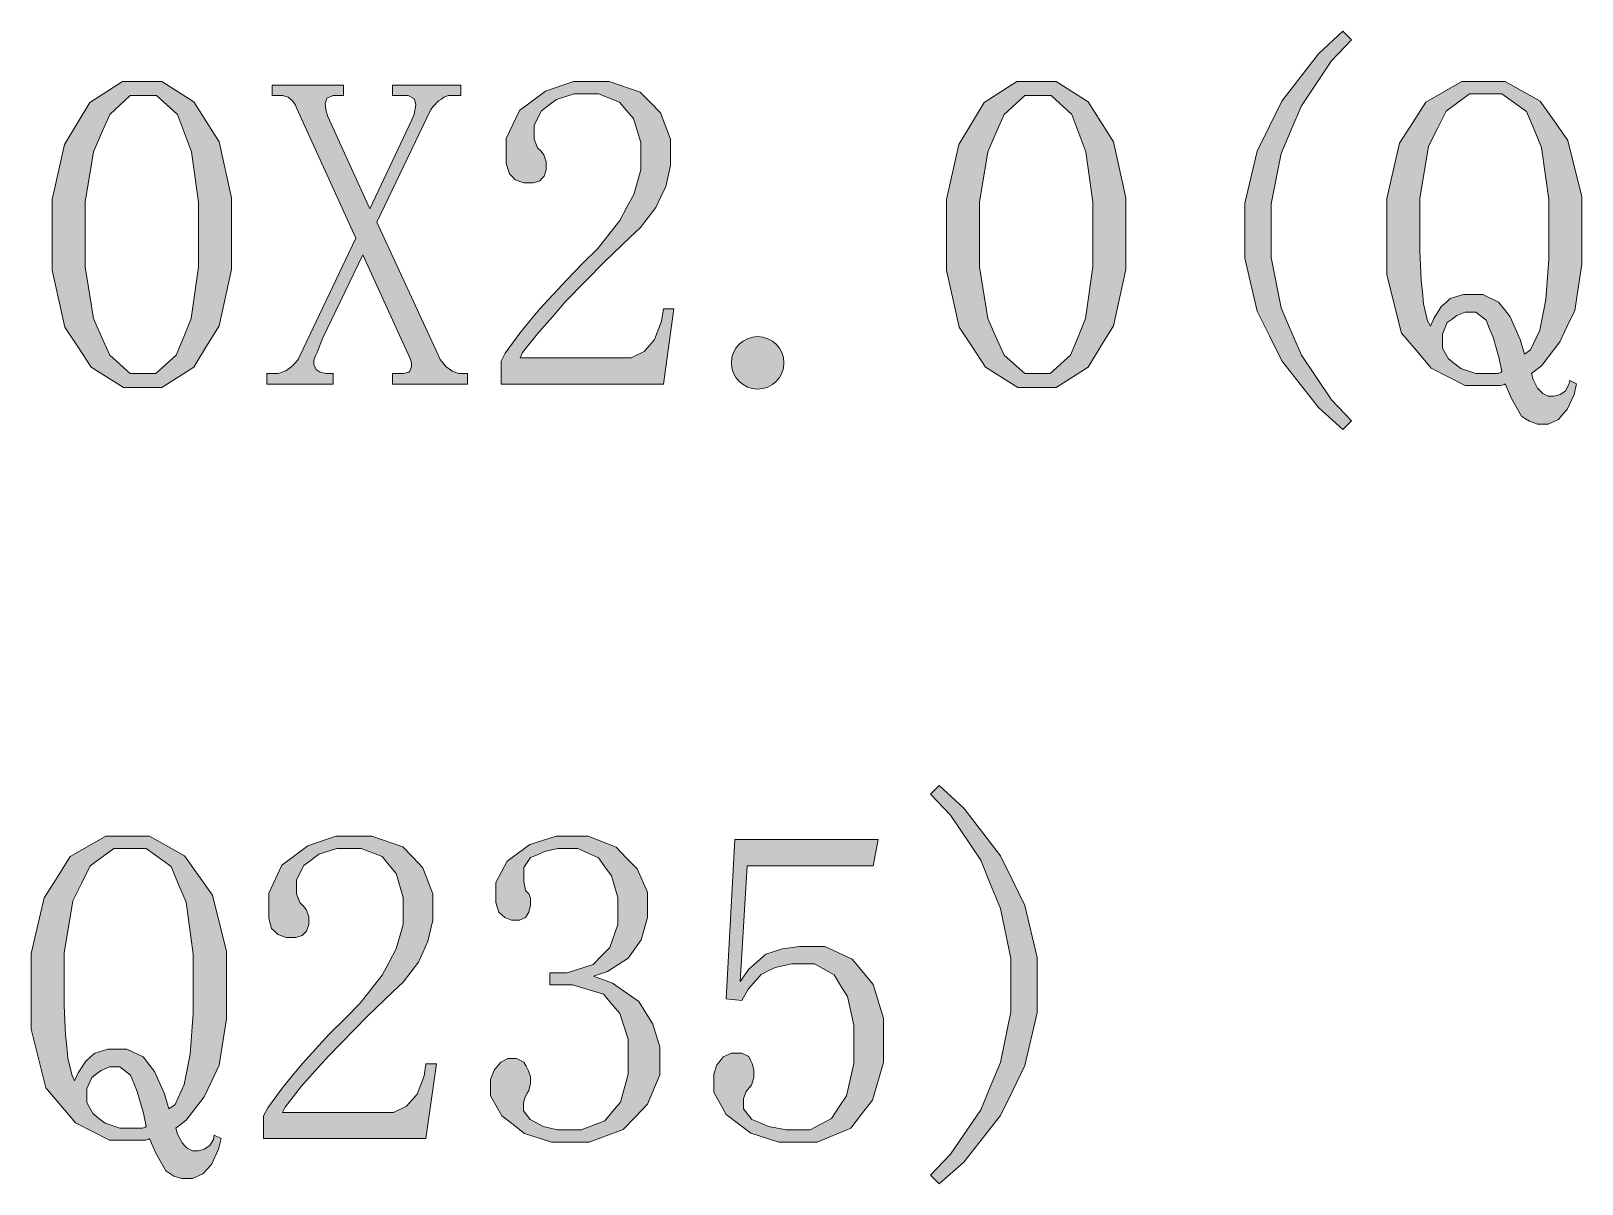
# Model space of a CAD drawing. Header units: millimetres. Extents: x 0 to 586, y 0 to 414.
# Drawn here: x 453.8 to 473.35, y 85.88 to 100.42 of the extents above; entities that cross this region are included whole.
import ezdxf

# ---------------------------------------------------------------- set-up
doc = ezdxf.new("R2010")
doc.units = ezdxf.units.MM

msp = doc.modelspace()

# ---------------------------------------------------------------- hatches: boundary and pattern name
h = msp.add_hatch(color=0)
h.dxf.hatch_style = 2
h.paths.add_polyline_path([(470.446806, 100.308833), (470.196333, 100.04425), (469.815333, 99.476278), (469.688333, 99.172889), (469.561333, 98.873028), (469.434333, 98.238028), (469.434333, 97.906417), (469.434333, 97.564222), (469.561333, 96.925694), (469.688333, 96.629361), (469.815333, 96.333028), (470.196333, 95.768583), (470.446806, 95.504), (470.337444, 95.394639), (470.030528, 95.669806), (469.568389, 96.258944), (469.413167, 96.572917), (469.257944, 96.886889), (469.102722, 97.553639), (469.102722, 97.906417), (469.102722, 98.248611), (469.257944, 98.904778), (469.413167, 99.21875), (469.568389, 99.532722), (470.030528, 100.132444), (470.337444, 100.418194)])
h = msp.add_hatch(color=0)
h.paths.add_polyline_path([(455.203278, 95.923806), (454.959861, 95.923806), (454.554167, 96.177806), (454.388361, 96.431806), (454.222556, 96.685806), (454.060278, 97.401944), (454.060278, 97.864083), (454.060278, 98.294472), (454.219028, 98.985917), (454.377778, 99.2505), (454.536528, 99.515083), (454.949278, 99.779667), (455.203278, 99.779667), (455.446694, 99.779667), (455.848861, 99.525667), (456.007611, 99.275194), (456.166361, 99.021194), (456.325111, 98.315639), (456.325111, 97.864083), (456.325111, 97.412528), (456.166361, 96.699917), (456.007611, 96.442389), (455.848861, 96.181333), (455.446694, 95.923806)])
h.paths.add_polyline_path([(455.203278, 99.603278), (455.048056, 99.603278), (454.790528, 99.366917), (454.684694, 99.130556), (454.582389, 98.894194), (454.476556, 98.259194), (454.476556, 97.864083), (454.476556, 97.444278), (454.582389, 96.795167), (454.684694, 96.562333), (454.790528, 96.333028), (455.048056, 96.100194), (455.203278, 96.100194), (455.369083, 96.100194), (455.626611, 96.333028), (455.721861, 96.562333), (455.813583, 96.795167), (455.908833, 97.444278), (455.908833, 97.864083), (455.908833, 98.259194), (455.820639, 98.894194), (455.732444, 99.130556), (455.64425, 99.366917), (455.379667, 99.603278)])
h = msp.add_hatch(color=0)
h.dxf.hatch_style = 2
h.paths.add_polyline_path([(461.48625, 98.813056), (461.48625, 99.010611), (461.394528, 99.314), (461.306333, 99.416306), (461.218139, 99.522139), (460.953556, 99.627972), (460.777167, 99.627972), (460.646639, 99.627972), (460.420861, 99.553889), (460.325611, 99.483333), (460.233889, 99.412778), (460.138639, 99.229333), (460.138639, 99.119972), (460.138639, 99.052944), (460.1845, 98.943583), (460.226833, 98.90125), (460.262111, 98.855389), (460.293861, 98.767194), (460.293861, 98.724861), (460.293861, 98.668417), (460.265639, 98.587278), (460.237417, 98.559056), (460.212722, 98.530833), (460.128056, 98.502611), (460.075139, 98.502611), (460.008111, 98.502611), (459.902278, 98.541417), (459.867, 98.580222), (459.828194, 98.619028), (459.789389, 98.746028), (459.789389, 98.834222), (459.789389, 99.063528), (459.955194, 99.416306), (460.117472, 99.539778), (460.283278, 99.659722), (460.636056, 99.779667), (460.823028, 99.779667), (461.087611, 99.779667), (461.479194, 99.649139), (461.606194, 99.515083), (461.733194, 99.384556), (461.860194, 99.052944), (461.860194, 98.855389), (461.860194, 98.721333), (461.800222, 98.45675), (461.736722, 98.326222), (461.67675, 98.192167), (461.482722, 97.941694), (461.352194, 97.818222), (461.031167, 97.511306), (460.540806, 97.010361), (460.371472, 96.816333), (460.198611, 96.622306), (459.994, 96.364778), (459.96225, 96.29775), (461.264, 96.29775), (461.362778, 96.29775), (461.528583, 96.375361), (461.595611, 96.452972), (461.659111, 96.530583), (461.747306, 96.759889), (461.772, 96.915111), (461.902528, 96.915111), (461.772, 95.966139), (459.722361, 95.966139), (459.722361, 96.255417), (459.775278, 96.354194), (459.958722, 96.608194), (460.085722, 96.763417), (460.212722, 96.915111), (460.547861, 97.278472), (460.756, 97.490139), (460.942972, 97.677111), (461.221667, 98.029889), (461.309861, 98.195694), (461.398056, 98.357972), (461.48625, 98.668417)])
h = msp.add_hatch(color=0)
h.paths.add_polyline_path([(466.481583, 95.923806), (466.241694, 95.923806), (465.832472, 96.177806), (465.666667, 96.431806), (465.500861, 96.685806), (465.338583, 97.401944), (465.338583, 97.864083), (465.338583, 98.294472), (465.497333, 98.985917), (465.656083, 99.2505), (465.814833, 99.515083), (466.227583, 99.779667), (466.481583, 99.779667), (466.725, 99.779667), (467.127167, 99.525667), (467.285917, 99.275194), (467.444667, 99.021194), (467.603417, 98.315639), (467.603417, 97.864083), (467.603417, 97.412528), (467.444667, 96.699917), (467.285917, 96.442389), (467.127167, 96.181333), (466.725, 95.923806)])
h.paths.add_polyline_path([(466.481583, 99.603278), (466.326361, 99.603278), (466.068833, 99.366917), (465.963, 99.130556), (465.860694, 98.894194), (465.754861, 98.259194), (465.754861, 97.864083), (465.754861, 97.444278), (465.860694, 96.795167), (465.963, 96.562333), (466.068833, 96.333028), (466.326361, 96.100194), (466.481583, 96.100194), (466.647389, 96.100194), (466.904917, 96.333028), (467.000167, 96.562333), (467.091889, 96.795167), (467.187139, 97.444278), (467.187139, 97.864083), (467.187139, 98.259194), (467.098944, 98.894194), (467.01075, 99.130556), (466.922556, 99.366917), (466.657972, 99.603278)])
h = msp.add_hatch(color=0)
h.paths.add_polyline_path([(472.1225, 95.9485), (471.879083, 95.9485), (471.452222, 96.167222), (471.26525, 96.389472), (471.078278, 96.608194), (470.891306, 97.3455), (470.891306, 97.864083), (470.891306, 98.305056), (471.053583, 99.003556), (471.219389, 99.264611), (471.385194, 99.522139), (471.83675, 99.779667), (472.1225, 99.779667), (472.387083, 99.779667), (472.828056, 99.532722), (473.004444, 99.285778), (473.177306, 99.038833), (473.353694, 98.326222), (473.353694, 97.864083), (473.353694, 97.479556), (473.261972, 96.893944), (473.166722, 96.696389), (473.075, 96.498833), (472.849222, 96.2025), (472.715167, 96.100194), (472.739861, 96.022583), (472.792778, 95.913222), (472.828056, 95.881472), (472.859806, 95.846194), (472.926833, 95.814444), (472.958583, 95.814444), (473.000917, 95.814444), (473.078528, 95.835611), (473.113806, 95.856778), (473.145556, 95.881472), (473.187889, 95.959083), (473.198472, 96.012), (473.286667, 95.969667), (473.254917, 95.835611), (473.166722, 95.645111), (473.110278, 95.585139), (473.057361, 95.521639), (472.926833, 95.461667), (472.849222, 95.461667), (472.792778, 95.461667), (472.690472, 95.496944), (472.641083, 95.528694), (472.591694, 95.560444), (472.464694, 95.782694), (472.387083, 95.969667), (472.3765, 95.959083), (472.330639, 95.9485), (472.298889, 95.9485), (472.267139, 95.9485), (472.178944, 95.9485)])
h.paths.add_polyline_path([(471.967278, 97.095028), (472.101333, 97.095028), (472.302417, 96.999778), (472.3765, 96.908056), (472.447056, 96.812806), (472.574056, 96.530583), (472.626972, 96.343611), (472.704583, 96.400056), (472.821, 96.647), (472.859806, 96.841028), (472.898611, 97.031528), (472.937417, 97.543056), (472.937417, 97.864083), (472.937417, 98.294472), (472.842167, 98.950639), (472.750444, 99.176417), (472.655194, 99.402194), (472.341222, 99.627972), (472.1225, 99.627972), (471.935528, 99.627972), (471.639194, 99.405722), (471.529833, 99.187), (471.416944, 98.96475), (471.307583, 98.305056), (471.307583, 97.864083), (471.307583, 97.645361), (471.325222, 97.274944), (471.342861, 97.126778), (471.356972, 96.978611), (471.406361, 96.763417), (471.441639, 96.696389), (471.483972, 96.795167), (471.58275, 96.946861), (471.639194, 96.99625), (471.692111, 97.045639), (471.857917, 97.095028)])
h.paths.add_polyline_path([(472.341222, 96.124889), (472.309472, 96.287167), (472.231861, 96.558806), (472.189528, 96.664639), (472.143667, 96.770472), (472.013139, 96.872778), (471.924944, 96.872778), (471.879083, 96.872778), (471.776778, 96.830444), (471.716806, 96.784583), (471.653306, 96.74225), (471.593333, 96.597611), (471.593333, 96.498833), (471.593333, 96.421222), (471.670944, 96.283639), (471.748556, 96.223667), (471.826167, 96.163694), (472.013139, 96.100194), (472.1225, 96.100194), (472.164833, 96.100194), (472.238917, 96.100194), (472.267139, 96.100194), (472.291833, 96.100194), (472.330639, 96.110778)])
h = msp.add_hatch(color=0)
h.dxf.hatch_style = 2
h.paths.add_polyline_path([(458.156028, 98.008722), (458.925083, 96.343611), (458.956833, 96.276583), (459.030917, 96.184861), (459.069722, 96.156639), (459.108528, 96.128417), (459.189667, 96.100194), (459.232, 96.100194), (459.299028, 96.100194), (459.299028, 95.966139), (458.353583, 95.966139), (458.353583, 96.100194), (458.441778, 96.100194), (458.494694, 96.100194), (458.561722, 96.117833), (458.572306, 96.135472), (458.582889, 96.149583), (458.593472, 96.188389), (458.593472, 96.213083), (458.593472, 96.23425), (458.582889, 96.276583), (458.572306, 96.29775), (457.979639, 97.595972), (457.471639, 96.541167), (457.450472, 96.48825), (457.418722, 96.400056), (457.404611, 96.364778), (457.383444, 96.322444), (457.362278, 96.266), (457.362278, 96.255417), (457.362278, 96.213083), (457.3905, 96.149583), (457.418722, 96.135472), (457.443417, 96.117833), (457.5175, 96.100194), (457.559833, 96.100194), (457.605694, 96.100194), (457.605694, 95.966139), (456.769611, 95.966139), (456.769611, 96.100194), (456.854278, 96.100194), (456.910722, 96.100194), (457.0095, 96.135472), (457.055361, 96.167222), (457.097694, 96.198972), (457.164722, 96.276583), (457.185889, 96.322444), (457.891444, 97.807639), (457.143556, 99.448056), (457.129444, 99.483333), (457.094167, 99.53625), (457.065944, 99.557417), (457.037722, 99.582111), (456.967167, 99.603278), (456.921306, 99.603278), (456.836639, 99.603278), (456.836639, 99.737333), (457.736222, 99.737333), (457.736222, 99.603278), (457.669194, 99.603278), (457.605694, 99.603278), (457.528083, 99.571528), (457.5175, 99.53625), (457.506917, 99.5045), (457.5175, 99.405722), (457.538667, 99.338694), (458.067833, 98.178056), (458.597, 99.296361), (458.62875, 99.370444), (458.649917, 99.486861), (458.639333, 99.525667), (458.62875, 99.564472), (458.551139, 99.603278), (458.484111, 99.603278), (458.353583, 99.603278), (458.353583, 99.737333), (459.214361, 99.737333), (459.214361, 99.603278), (459.080306, 99.603278), (459.059139, 99.603278), (459.002694, 99.582111), (458.970944, 99.557417), (458.935667, 99.53625), (458.872167, 99.47275), (458.836889, 99.426889)])
h = msp.add_hatch(color=0)
edge = h.paths.add_edge_path()
edge.add_arc((462.959097, 96.23425), 0.330729, 0, 360)
h = msp.add_hatch(color=0)
h.dxf.hatch_style = 2
h.paths.add_polyline_path([(465.1375, 90.794417), (465.246861, 90.903778), (465.557306, 90.618028), (466.019444, 90.018306), (466.174667, 89.704333), (466.326361, 89.390361), (466.481583, 88.734194), (466.481583, 88.392), (466.481583, 88.039222), (466.326361, 87.372472), (466.174667, 87.0585), (466.019444, 86.744528), (465.557306, 86.155389), (465.246861, 85.880222), (465.1375, 85.989583), (465.3915, 86.254167), (465.7725, 86.815083), (465.895972, 87.114944), (466.022972, 87.411278), (466.149972, 88.049806), (466.149972, 88.392), (466.149972, 88.723611), (466.022972, 89.355083), (465.895972, 89.658472), (465.7725, 89.961861), (465.3915, 90.529833)])
h = msp.add_hatch(color=0)
h.paths.add_polyline_path([(455.026889, 86.430556), (454.787, 86.430556), (454.356611, 86.652806), (454.169639, 86.871528), (453.982667, 87.093778), (453.795694, 87.831083), (453.795694, 88.349667), (453.795694, 88.787111), (453.9615, 89.489139), (454.127306, 89.746667), (454.289583, 90.007722), (454.741139, 90.26525), (455.026889, 90.26525), (455.291472, 90.26525), (455.732444, 90.018306), (455.908833, 89.767833), (456.085222, 89.520889), (456.261611, 88.811806), (456.261611, 88.349667), (456.261611, 87.961611), (456.166361, 87.379528), (456.074639, 87.181972), (455.979389, 86.980889), (455.753611, 86.684556), (455.623083, 86.585778), (455.64425, 86.508167), (455.700694, 86.398806), (455.732444, 86.363528), (455.764194, 86.331778), (455.831222, 86.2965), (455.862972, 86.2965), (455.908833, 86.2965), (455.982917, 86.321194), (456.018194, 86.342361), (456.049944, 86.363528), (456.095806, 86.441139), (456.106389, 86.497583), (456.194583, 86.45525), (456.159306, 86.321194), (456.071111, 86.127167), (456.018194, 86.067194), (455.96175, 86.007222), (455.831222, 85.94725), (455.753611, 85.94725), (455.697167, 85.94725), (455.594861, 85.979), (455.545472, 86.014278), (455.496083, 86.046028), (455.369083, 86.268278), (455.291472, 86.45525), (455.280889, 86.444667), (455.238556, 86.430556), (455.203278, 86.430556), (455.171528, 86.430556), (455.083333, 86.430556)])
h.paths.add_polyline_path([(454.875194, 87.580611), (455.005722, 87.580611), (455.210333, 87.485361), (455.280889, 87.390111), (455.351444, 87.298389), (455.478444, 87.016167), (455.534889, 86.829194), (455.6125, 86.882111), (455.725389, 87.132583), (455.764194, 87.323083), (455.803, 87.517111), (455.841806, 88.028639), (455.841806, 88.349667), (455.841806, 88.776528), (455.750083, 89.432694), (455.654833, 89.658472), (455.563111, 89.88425), (455.249139, 90.110028), (455.026889, 90.110028), (454.839917, 90.110028), (454.543583, 89.891306), (454.434222, 89.669056), (454.324861, 89.450333), (454.211972, 88.790639), (454.211972, 88.349667), (454.211972, 88.127417), (454.229611, 87.760528), (454.24725, 87.612361), (454.261361, 87.464194), (454.314278, 87.249), (454.346028, 87.181972), (454.388361, 87.28075), (454.487139, 87.428917), (454.543583, 87.478306), (454.600028, 87.531222), (454.762306, 87.580611)])
h.paths.add_polyline_path([(455.249139, 86.606944), (455.213861, 86.77275), (455.13625, 87.044389), (455.093917, 87.150222), (455.051583, 87.252528), (454.917528, 87.358361), (454.829333, 87.358361), (454.787, 87.358361), (454.681167, 87.3125), (454.621194, 87.270167), (454.561222, 87.224306), (454.50125, 87.083194), (454.50125, 86.984417), (454.50125, 86.906806), (454.575333, 86.769222), (454.652944, 86.705722), (454.730556, 86.64575), (454.917528, 86.585778), (455.026889, 86.585778), (455.07275, 86.585778), (455.143306, 86.585778), (455.171528, 86.585778), (455.19975, 86.585778), (455.238556, 86.596361)])
h = msp.add_hatch(color=0)
h.dxf.hatch_style = 2
h.paths.add_polyline_path([(458.487639, 89.295111), (458.487639, 89.492667), (458.399444, 89.796056), (458.31125, 89.901889), (458.223056, 90.007722), (457.958472, 90.110028), (457.782083, 90.110028), (457.651556, 90.110028), (457.425778, 90.039472), (457.330528, 89.968917), (457.235278, 89.894833), (457.143556, 89.714917), (457.143556, 89.605556), (457.143556, 89.538528), (457.185889, 89.429167), (457.23175, 89.383306), (457.2635, 89.340972), (457.298778, 89.252778), (457.298778, 89.206917), (457.298778, 89.154), (457.270556, 89.069333), (457.242333, 89.041111), (457.214111, 89.012889), (457.132972, 88.988194), (457.076528, 88.988194), (457.013028, 88.988194), (456.907194, 89.027), (456.868389, 89.065806), (456.829583, 89.101083), (456.794306, 89.228083), (456.794306, 89.316278), (456.794306, 89.549111), (456.956583, 89.901889), (457.122389, 90.021833), (457.288194, 90.145306), (457.640972, 90.26525), (457.827944, 90.26525), (458.092528, 90.26525), (458.484111, 90.131194), (458.611111, 90.000667), (458.738111, 89.866611), (458.861583, 89.538528), (458.861583, 89.337444), (458.861583, 89.206917), (458.801611, 88.942333), (458.741639, 88.808278), (458.681667, 88.67775), (458.487639, 88.42375), (458.357111, 88.303806), (458.036083, 87.993361), (457.545722, 87.492417), (457.372861, 87.301917), (457.203528, 87.107889), (456.998917, 86.850361), (456.967167, 86.783333), (458.265389, 86.783333), (458.367694, 86.783333), (458.529972, 86.860944), (458.597, 86.935028), (458.664028, 87.012639), (458.752222, 87.245472), (458.773389, 87.397167), (458.907444, 87.397167), (458.773389, 86.451722), (456.727278, 86.451722), (456.727278, 86.737472), (456.780194, 86.839778), (456.963639, 87.09025), (457.090639, 87.245472), (457.217639, 87.400694), (457.552778, 87.764056), (457.760917, 87.972194), (457.947889, 88.159167), (458.223056, 88.511944), (458.31125, 88.67775), (458.399444, 88.843556), (458.487639, 89.154)])
h = msp.add_hatch(color=0)
h.dxf.hatch_style = 2
h.paths.add_polyline_path([(461.726139, 87.464194), (461.726139, 87.256056), (461.570917, 86.885639), (461.419222, 86.726889), (461.264, 86.568139), (460.833611, 86.409389), (460.558444, 86.409389), (460.360889, 86.409389), (460.018694, 86.51875), (459.874056, 86.628111), (459.732944, 86.737472), (459.588306, 86.991472), (459.588306, 87.136111), (459.588306, 87.199611), (459.634167, 87.316028), (459.6765, 87.365417), (459.718833, 87.414806), (459.807028, 87.464194), (459.852889, 87.464194), (459.916389, 87.464194), (460.011639, 87.414806), (460.039861, 87.365417), (460.064556, 87.316028), (460.092778, 87.234889), (460.092778, 87.199611), (460.092778, 87.146694), (460.071611, 87.0585), (460.050444, 87.023222), (460.02575, 86.980889), (460.004583, 86.903278), (460.004583, 86.871528), (460.004583, 86.8045), (460.08925, 86.695139), (460.170389, 86.649278), (460.255056, 86.606944), (460.434972, 86.561083), (460.53375, 86.561083), (460.731306, 86.561083), (461.031167, 86.6775), (461.129944, 86.793917), (461.228722, 86.910333), (461.3275, 87.266639), (461.3275, 87.510056), (461.3275, 87.707611), (461.221667, 88.028639), (461.119361, 88.148583), (461.013528, 88.272056), (460.625472, 88.392), (460.339722, 88.392), (460.339722, 88.543694), (460.558444, 88.543694), (460.883, 88.649528), (460.988833, 88.755361), (461.094667, 88.861194), (461.196972, 89.150472), (461.196972, 89.340972), (461.196972, 89.492667), (461.115833, 89.764306), (461.031167, 89.880722), (460.950028, 89.993611), (460.6925, 90.110028), (460.516111, 90.110028), (460.4385, 90.110028), (460.272694, 90.071222), (460.1845, 90.032417), (460.096306, 89.997139), (460.008111, 89.870139), (460.008111, 89.781944), (460.008111, 89.69375), (460.032806, 89.580861), (460.053972, 89.559694), (460.075139, 89.538528), (460.096306, 89.482083), (460.096306, 89.450333), (460.096306, 89.393889), (460.075139, 89.305694), (460.053972, 89.273944), (460.032806, 89.242194), (459.955194, 89.206917), (459.89875, 89.206917), (459.852889, 89.206917), (459.77175, 89.242194), (459.732944, 89.273944), (459.694139, 89.305694), (459.655333, 89.429167), (459.655333, 89.517361), (459.655333, 89.679639), (459.799972, 89.951278), (459.941083, 90.057111), (460.085722, 90.159417), (460.417333, 90.26525), (460.604306, 90.26525), (460.823028, 90.26525), (461.175806, 90.127667), (461.306333, 89.990083), (461.440389, 89.8525), (461.570917, 89.559694), (461.570917, 89.404472), (461.570917, 89.238667), (461.489778, 88.959972), (461.408639, 88.843556), (461.323972, 88.727139), (461.066444, 88.557806), (460.890056, 88.501361), (461.129944, 88.413167), (461.461556, 88.180333), (461.54975, 88.039222), (461.637944, 87.894583), (461.726139, 87.608833)])
h = msp.add_hatch(color=0)
h.dxf.hatch_style = 2
h.paths.add_polyline_path([(463.599389, 88.875306), (463.807528, 88.875306), (464.149722, 88.716556), (464.28025, 88.557806), (464.414306, 88.395528), (464.544833, 87.972194), (464.544833, 87.707611), (464.544833, 87.411278), (464.40725, 86.938556), (464.269667, 86.762167), (464.132083, 86.585778), (463.70875, 86.409389), (463.423, 86.409389), (463.225444, 86.409389), (462.872667, 86.522278), (462.717444, 86.638694), (462.562222, 86.755111), (462.407, 87.037333), (462.407, 87.199611), (462.407, 87.266639), (462.445806, 87.383056), (462.484611, 87.432444), (462.523417, 87.481833), (462.62925, 87.531222), (462.69275, 87.531222), (462.759778, 87.531222), (462.847972, 87.488889), (462.869139, 87.443028), (462.890306, 87.400694), (462.911472, 87.323083), (462.911472, 87.287806), (462.911472, 87.224306), (462.879722, 87.125528), (462.847972, 87.09025), (462.812694, 87.047917), (462.780944, 86.959722), (462.780944, 86.913861), (462.780944, 86.825667), (462.886778, 86.695139), (462.989083, 86.649278), (463.094917, 86.606944), (463.320694, 86.561083), (463.444167, 86.561083), (463.620556, 86.561083), (463.888667, 86.705722), (463.983917, 86.846833), (464.079167, 86.991472), (464.170889, 87.400694), (464.170889, 87.665278), (464.170889, 87.884), (464.08975, 88.243833), (464.005083, 88.381417), (463.923944, 88.519), (463.677, 88.656583), (463.511194, 88.656583), (463.387722, 88.656583), (463.179583, 88.610722), (463.091389, 88.568389), (463.003194, 88.522528), (462.837389, 88.335556), (462.759778, 88.194444), (462.562222, 88.215611), (462.671583, 90.222917), (464.477806, 90.222917), (464.414306, 89.891306), (462.826806, 89.891306), (462.738611, 88.434333), (462.847972, 88.589556), (463.063167, 88.776528), (463.169, 88.811806), (463.271306, 88.843556), (463.4865, 88.875306)])

# ---------------------------------------------------------------- linework, layer by layer
at = {"color": 0, "lineweight": 0}
for points in [[(470.446806, 100.308833), (470.196333, 100.04425), (469.815333, 99.476278), (469.688333, 99.172889), (469.561333, 98.873028), (469.434333, 98.238028), (469.434333, 97.906417), (469.434333, 97.564222), (469.561333, 96.925694), (469.688333, 96.629361), (469.815333, 96.333028), (470.196333, 95.768583), (470.446806, 95.504), (470.337444, 95.394639), (470.030528, 95.669806), (469.568389, 96.258944), (469.413167, 96.572917), (469.257944, 96.886889), (469.102722, 97.553639), (469.102722, 97.906417), (469.102722, 98.248611), (469.257944, 98.904778), (469.413167, 99.21875), (469.568389, 99.532722), (470.030528, 100.132444), (470.337444, 100.418194)], [(455.203278, 95.923806), (454.959861, 95.923806), (454.554167, 96.177806), (454.388361, 96.431806), (454.222556, 96.685806), (454.060278, 97.401944), (454.060278, 97.864083), (454.060278, 98.294472), (454.219028, 98.985917), (454.377778, 99.2505), (454.536528, 99.515083), (454.949278, 99.779667), (455.203278, 99.779667), (455.446694, 99.779667), (455.848861, 99.525667), (456.007611, 99.275194), (456.166361, 99.021194), (456.325111, 98.315639), (456.325111, 97.864083), (456.325111, 97.412528), (456.166361, 96.699917), (456.007611, 96.442389), (455.848861, 96.181333), (455.446694, 95.923806)], [(461.48625, 98.813056), (461.48625, 99.010611), (461.394528, 99.314), (461.306333, 99.416306), (461.218139, 99.522139), (460.953556, 99.627972), (460.777167, 99.627972), (460.646639, 99.627972), (460.420861, 99.553889), (460.325611, 99.483333), (460.233889, 99.412778), (460.138639, 99.229333), (460.138639, 99.119972), (460.138639, 99.052944), (460.1845, 98.943583), (460.226833, 98.90125), (460.262111, 98.855389), (460.293861, 98.767194), (460.293861, 98.724861), (460.293861, 98.668417), (460.265639, 98.587278), (460.237417, 98.559056), (460.212722, 98.530833), (460.128056, 98.502611), (460.075139, 98.502611), (460.008111, 98.502611), (459.902278, 98.541417), (459.867, 98.580222), (459.828194, 98.619028), (459.789389, 98.746028), (459.789389, 98.834222), (459.789389, 99.063528), (459.955194, 99.416306), (460.117472, 99.539778), (460.283278, 99.659722), (460.636056, 99.779667), (460.823028, 99.779667), (461.087611, 99.779667), (461.479194, 99.649139), (461.606194, 99.515083), (461.733194, 99.384556), (461.860194, 99.052944), (461.860194, 98.855389), (461.860194, 98.721333), (461.800222, 98.45675), (461.736722, 98.326222), (461.67675, 98.192167), (461.482722, 97.941694), (461.352194, 97.818222), (461.031167, 97.511306), (460.540806, 97.010361), (460.371472, 96.816333), (460.198611, 96.622306), (459.994, 96.364778), (459.96225, 96.29775), (461.264, 96.29775), (461.362778, 96.29775), (461.528583, 96.375361), (461.595611, 96.452972), (461.659111, 96.530583), (461.747306, 96.759889), (461.772, 96.915111), (461.902528, 96.915111), (461.772, 95.966139), (459.722361, 95.966139), (459.722361, 96.255417), (459.775278, 96.354194), (459.958722, 96.608194), (460.085722, 96.763417), (460.212722, 96.915111), (460.547861, 97.278472), (460.756, 97.490139), (460.942972, 97.677111), (461.221667, 98.029889), (461.309861, 98.195694), (461.398056, 98.357972), (461.48625, 98.668417)], [(466.481583, 95.923806), (466.241694, 95.923806), (465.832472, 96.177806), (465.666667, 96.431806), (465.500861, 96.685806), (465.338583, 97.401944), (465.338583, 97.864083), (465.338583, 98.294472), (465.497333, 98.985917), (465.656083, 99.2505), (465.814833, 99.515083), (466.227583, 99.779667), (466.481583, 99.779667), (466.725, 99.779667), (467.127167, 99.525667), (467.285917, 99.275194), (467.444667, 99.021194), (467.603417, 98.315639), (467.603417, 97.864083), (467.603417, 97.412528), (467.444667, 96.699917), (467.285917, 96.442389), (467.127167, 96.181333), (466.725, 95.923806)], [(472.1225, 95.9485), (471.879083, 95.9485), (471.452222, 96.167222), (471.26525, 96.389472), (471.078278, 96.608194), (470.891306, 97.3455), (470.891306, 97.864083), (470.891306, 98.305056), (471.053583, 99.003556), (471.219389, 99.264611), (471.385194, 99.522139), (471.83675, 99.779667), (472.1225, 99.779667), (472.387083, 99.779667), (472.828056, 99.532722), (473.004444, 99.285778), (473.177306, 99.038833), (473.353694, 98.326222), (473.353694, 97.864083), (473.353694, 97.479556), (473.261972, 96.893944), (473.166722, 96.696389), (473.075, 96.498833), (472.849222, 96.2025), (472.715167, 96.100194), (472.739861, 96.022583), (472.792778, 95.913222), (472.828056, 95.881472), (472.859806, 95.846194), (472.926833, 95.814444), (472.958583, 95.814444), (473.000917, 95.814444), (473.078528, 95.835611), (473.113806, 95.856778), (473.145556, 95.881472), (473.187889, 95.959083), (473.198472, 96.012), (473.286667, 95.969667), (473.254917, 95.835611), (473.166722, 95.645111), (473.110278, 95.585139), (473.057361, 95.521639), (472.926833, 95.461667), (472.849222, 95.461667), (472.792778, 95.461667), (472.690472, 95.496944), (472.641083, 95.528694), (472.591694, 95.560444), (472.464694, 95.782694), (472.387083, 95.969667), (472.3765, 95.959083), (472.330639, 95.9485), (472.298889, 95.9485), (472.267139, 95.9485), (472.178944, 95.9485)], [(455.203278, 99.603278), (455.048056, 99.603278), (454.790528, 99.366917), (454.684694, 99.130556), (454.582389, 98.894194), (454.476556, 98.259194), (454.476556, 97.864083), (454.476556, 97.444278), (454.582389, 96.795167), (454.684694, 96.562333), (454.790528, 96.333028), (455.048056, 96.100194), (455.203278, 96.100194), (455.369083, 96.100194), (455.626611, 96.333028), (455.721861, 96.562333), (455.813583, 96.795167), (455.908833, 97.444278), (455.908833, 97.864083), (455.908833, 98.259194), (455.820639, 98.894194), (455.732444, 99.130556), (455.64425, 99.366917), (455.379667, 99.603278)], [(458.156028, 98.008722), (458.925083, 96.343611), (458.956833, 96.276583), (459.030917, 96.184861), (459.069722, 96.156639), (459.108528, 96.128417), (459.189667, 96.100194), (459.232, 96.100194), (459.299028, 96.100194), (459.299028, 95.966139), (458.353583, 95.966139), (458.353583, 96.100194), (458.441778, 96.100194), (458.494694, 96.100194), (458.561722, 96.117833), (458.572306, 96.135472), (458.582889, 96.149583), (458.593472, 96.188389), (458.593472, 96.213083), (458.593472, 96.23425), (458.582889, 96.276583), (458.572306, 96.29775), (457.979639, 97.595972), (457.471639, 96.541167), (457.450472, 96.48825), (457.418722, 96.400056), (457.404611, 96.364778), (457.383444, 96.322444), (457.362278, 96.266), (457.362278, 96.255417), (457.362278, 96.213083), (457.3905, 96.149583), (457.418722, 96.135472), (457.443417, 96.117833), (457.5175, 96.100194), (457.559833, 96.100194), (457.605694, 96.100194), (457.605694, 95.966139), (456.769611, 95.966139), (456.769611, 96.100194), (456.854278, 96.100194), (456.910722, 96.100194), (457.0095, 96.135472), (457.055361, 96.167222), (457.097694, 96.198972), (457.164722, 96.276583), (457.185889, 96.322444), (457.891444, 97.807639), (457.143556, 99.448056), (457.129444, 99.483333), (457.094167, 99.53625), (457.065944, 99.557417), (457.037722, 99.582111), (456.967167, 99.603278), (456.921306, 99.603278), (456.836639, 99.603278), (456.836639, 99.737333), (457.736222, 99.737333), (457.736222, 99.603278), (457.669194, 99.603278), (457.605694, 99.603278), (457.528083, 99.571528), (457.5175, 99.53625), (457.506917, 99.5045), (457.5175, 99.405722), (457.538667, 99.338694), (458.067833, 98.178056), (458.597, 99.296361), (458.62875, 99.370444), (458.649917, 99.486861), (458.639333, 99.525667), (458.62875, 99.564472), (458.551139, 99.603278), (458.484111, 99.603278), (458.353583, 99.603278), (458.353583, 99.737333), (459.214361, 99.737333), (459.214361, 99.603278), (459.080306, 99.603278), (459.059139, 99.603278), (459.002694, 99.582111), (458.970944, 99.557417), (458.935667, 99.53625), (458.872167, 99.47275), (458.836889, 99.426889)], [(466.481583, 99.603278), (466.326361, 99.603278), (466.068833, 99.366917), (465.963, 99.130556), (465.860694, 98.894194), (465.754861, 98.259194), (465.754861, 97.864083), (465.754861, 97.444278), (465.860694, 96.795167), (465.963, 96.562333), (466.068833, 96.333028), (466.326361, 96.100194), (466.481583, 96.100194), (466.647389, 96.100194), (466.904917, 96.333028), (467.000167, 96.562333), (467.091889, 96.795167), (467.187139, 97.444278), (467.187139, 97.864083), (467.187139, 98.259194), (467.098944, 98.894194), (467.01075, 99.130556), (466.922556, 99.366917), (466.657972, 99.603278)], [(471.967278, 97.095028), (472.101333, 97.095028), (472.302417, 96.999778), (472.3765, 96.908056), (472.447056, 96.812806), (472.574056, 96.530583), (472.626972, 96.343611), (472.704583, 96.400056), (472.821, 96.647), (472.859806, 96.841028), (472.898611, 97.031528), (472.937417, 97.543056), (472.937417, 97.864083), (472.937417, 98.294472), (472.842167, 98.950639), (472.750444, 99.176417), (472.655194, 99.402194), (472.341222, 99.627972), (472.1225, 99.627972), (471.935528, 99.627972), (471.639194, 99.405722), (471.529833, 99.187), (471.416944, 98.96475), (471.307583, 98.305056), (471.307583, 97.864083), (471.307583, 97.645361), (471.325222, 97.274944), (471.342861, 97.126778), (471.356972, 96.978611), (471.406361, 96.763417), (471.441639, 96.696389), (471.483972, 96.795167), (471.58275, 96.946861), (471.639194, 96.99625), (471.692111, 97.045639), (471.857917, 97.095028)], [(472.341222, 96.124889), (472.309472, 96.287167), (472.231861, 96.558806), (472.189528, 96.664639), (472.143667, 96.770472), (472.013139, 96.872778), (471.924944, 96.872778), (471.879083, 96.872778), (471.776778, 96.830444), (471.716806, 96.784583), (471.653306, 96.74225), (471.593333, 96.597611), (471.593333, 96.498833), (471.593333, 96.421222), (471.670944, 96.283639), (471.748556, 96.223667), (471.826167, 96.163694), (472.013139, 96.100194), (472.1225, 96.100194), (472.164833, 96.100194), (472.238917, 96.100194), (472.267139, 96.100194), (472.291833, 96.100194), (472.330639, 96.110778)], [(465.1375, 90.794417), (465.246861, 90.903778), (465.557306, 90.618028), (466.019444, 90.018306), (466.174667, 89.704333), (466.326361, 89.390361), (466.481583, 88.734194), (466.481583, 88.392), (466.481583, 88.039222), (466.326361, 87.372472), (466.174667, 87.0585), (466.019444, 86.744528), (465.557306, 86.155389), (465.246861, 85.880222), (465.1375, 85.989583), (465.3915, 86.254167), (465.7725, 86.815083), (465.895972, 87.114944), (466.022972, 87.411278), (466.149972, 88.049806), (466.149972, 88.392), (466.149972, 88.723611), (466.022972, 89.355083), (465.895972, 89.658472), (465.7725, 89.961861), (465.3915, 90.529833)], [(455.026889, 86.430556), (454.787, 86.430556), (454.356611, 86.652806), (454.169639, 86.871528), (453.982667, 87.093778), (453.795694, 87.831083), (453.795694, 88.349667), (453.795694, 88.787111), (453.9615, 89.489139), (454.127306, 89.746667), (454.289583, 90.007722), (454.741139, 90.26525), (455.026889, 90.26525), (455.291472, 90.26525), (455.732444, 90.018306), (455.908833, 89.767833), (456.085222, 89.520889), (456.261611, 88.811806), (456.261611, 88.349667), (456.261611, 87.961611), (456.166361, 87.379528), (456.074639, 87.181972), (455.979389, 86.980889), (455.753611, 86.684556), (455.623083, 86.585778), (455.64425, 86.508167), (455.700694, 86.398806), (455.732444, 86.363528), (455.764194, 86.331778), (455.831222, 86.2965), (455.862972, 86.2965), (455.908833, 86.2965), (455.982917, 86.321194), (456.018194, 86.342361), (456.049944, 86.363528), (456.095806, 86.441139), (456.106389, 86.497583), (456.194583, 86.45525), (456.159306, 86.321194), (456.071111, 86.127167), (456.018194, 86.067194), (455.96175, 86.007222), (455.831222, 85.94725), (455.753611, 85.94725), (455.697167, 85.94725), (455.594861, 85.979), (455.545472, 86.014278), (455.496083, 86.046028), (455.369083, 86.268278), (455.291472, 86.45525), (455.280889, 86.444667), (455.238556, 86.430556), (455.203278, 86.430556), (455.171528, 86.430556), (455.083333, 86.430556)], [(458.487639, 89.295111), (458.487639, 89.492667), (458.399444, 89.796056), (458.31125, 89.901889), (458.223056, 90.007722), (457.958472, 90.110028), (457.782083, 90.110028), (457.651556, 90.110028), (457.425778, 90.039472), (457.330528, 89.968917), (457.235278, 89.894833), (457.143556, 89.714917), (457.143556, 89.605556), (457.143556, 89.538528), (457.185889, 89.429167), (457.23175, 89.383306), (457.2635, 89.340972), (457.298778, 89.252778), (457.298778, 89.206917), (457.298778, 89.154), (457.270556, 89.069333), (457.242333, 89.041111), (457.214111, 89.012889), (457.132972, 88.988194), (457.076528, 88.988194), (457.013028, 88.988194), (456.907194, 89.027), (456.868389, 89.065806), (456.829583, 89.101083), (456.794306, 89.228083), (456.794306, 89.316278), (456.794306, 89.549111), (456.956583, 89.901889), (457.122389, 90.021833), (457.288194, 90.145306), (457.640972, 90.26525), (457.827944, 90.26525), (458.092528, 90.26525), (458.484111, 90.131194), (458.611111, 90.000667), (458.738111, 89.866611), (458.861583, 89.538528), (458.861583, 89.337444), (458.861583, 89.206917), (458.801611, 88.942333), (458.741639, 88.808278), (458.681667, 88.67775), (458.487639, 88.42375), (458.357111, 88.303806), (458.036083, 87.993361), (457.545722, 87.492417), (457.372861, 87.301917), (457.203528, 87.107889), (456.998917, 86.850361), (456.967167, 86.783333), (458.265389, 86.783333), (458.367694, 86.783333), (458.529972, 86.860944), (458.597, 86.935028), (458.664028, 87.012639), (458.752222, 87.245472), (458.773389, 87.397167), (458.907444, 87.397167), (458.773389, 86.451722), (456.727278, 86.451722), (456.727278, 86.737472), (456.780194, 86.839778), (456.963639, 87.09025), (457.090639, 87.245472), (457.217639, 87.400694), (457.552778, 87.764056), (457.760917, 87.972194), (457.947889, 88.159167), (458.223056, 88.511944), (458.31125, 88.67775), (458.399444, 88.843556), (458.487639, 89.154)], [(461.726139, 87.464194), (461.726139, 87.256056), (461.570917, 86.885639), (461.419222, 86.726889), (461.264, 86.568139), (460.833611, 86.409389), (460.558444, 86.409389), (460.360889, 86.409389), (460.018694, 86.51875), (459.874056, 86.628111), (459.732944, 86.737472), (459.588306, 86.991472), (459.588306, 87.136111), (459.588306, 87.199611), (459.634167, 87.316028), (459.6765, 87.365417), (459.718833, 87.414806), (459.807028, 87.464194), (459.852889, 87.464194), (459.916389, 87.464194), (460.011639, 87.414806), (460.039861, 87.365417), (460.064556, 87.316028), (460.092778, 87.234889), (460.092778, 87.199611), (460.092778, 87.146694), (460.071611, 87.0585), (460.050444, 87.023222), (460.02575, 86.980889), (460.004583, 86.903278), (460.004583, 86.871528), (460.004583, 86.8045), (460.08925, 86.695139), (460.170389, 86.649278), (460.255056, 86.606944), (460.434972, 86.561083), (460.53375, 86.561083), (460.731306, 86.561083), (461.031167, 86.6775), (461.129944, 86.793917), (461.228722, 86.910333), (461.3275, 87.266639), (461.3275, 87.510056), (461.3275, 87.707611), (461.221667, 88.028639), (461.119361, 88.148583), (461.013528, 88.272056), (460.625472, 88.392), (460.339722, 88.392), (460.339722, 88.543694), (460.558444, 88.543694), (460.883, 88.649528), (460.988833, 88.755361), (461.094667, 88.861194), (461.196972, 89.150472), (461.196972, 89.340972), (461.196972, 89.492667), (461.115833, 89.764306), (461.031167, 89.880722), (460.950028, 89.993611), (460.6925, 90.110028), (460.516111, 90.110028), (460.4385, 90.110028), (460.272694, 90.071222), (460.1845, 90.032417), (460.096306, 89.997139), (460.008111, 89.870139), (460.008111, 89.781944), (460.008111, 89.69375), (460.032806, 89.580861), (460.053972, 89.559694), (460.075139, 89.538528), (460.096306, 89.482083), (460.096306, 89.450333), (460.096306, 89.393889), (460.075139, 89.305694), (460.053972, 89.273944), (460.032806, 89.242194), (459.955194, 89.206917), (459.89875, 89.206917), (459.852889, 89.206917), (459.77175, 89.242194), (459.732944, 89.273944), (459.694139, 89.305694), (459.655333, 89.429167), (459.655333, 89.517361), (459.655333, 89.679639), (459.799972, 89.951278), (459.941083, 90.057111), (460.085722, 90.159417), (460.417333, 90.26525), (460.604306, 90.26525), (460.823028, 90.26525), (461.175806, 90.127667), (461.306333, 89.990083), (461.440389, 89.8525), (461.570917, 89.559694), (461.570917, 89.404472), (461.570917, 89.238667), (461.489778, 88.959972), (461.408639, 88.843556), (461.323972, 88.727139), (461.066444, 88.557806), (460.890056, 88.501361), (461.129944, 88.413167), (461.461556, 88.180333), (461.54975, 88.039222), (461.637944, 87.894583), (461.726139, 87.608833)], [(463.599389, 88.875306), (463.807528, 88.875306), (464.149722, 88.716556), (464.28025, 88.557806), (464.414306, 88.395528), (464.544833, 87.972194), (464.544833, 87.707611), (464.544833, 87.411278), (464.40725, 86.938556), (464.269667, 86.762167), (464.132083, 86.585778), (463.70875, 86.409389), (463.423, 86.409389), (463.225444, 86.409389), (462.872667, 86.522278), (462.717444, 86.638694), (462.562222, 86.755111), (462.407, 87.037333), (462.407, 87.199611), (462.407, 87.266639), (462.445806, 87.383056), (462.484611, 87.432444), (462.523417, 87.481833), (462.62925, 87.531222), (462.69275, 87.531222), (462.759778, 87.531222), (462.847972, 87.488889), (462.869139, 87.443028), (462.890306, 87.400694), (462.911472, 87.323083), (462.911472, 87.287806), (462.911472, 87.224306), (462.879722, 87.125528), (462.847972, 87.09025), (462.812694, 87.047917), (462.780944, 86.959722), (462.780944, 86.913861), (462.780944, 86.825667), (462.886778, 86.695139), (462.989083, 86.649278), (463.094917, 86.606944), (463.320694, 86.561083), (463.444167, 86.561083), (463.620556, 86.561083), (463.888667, 86.705722), (463.983917, 86.846833), (464.079167, 86.991472), (464.170889, 87.400694), (464.170889, 87.665278), (464.170889, 87.884), (464.08975, 88.243833), (464.005083, 88.381417), (463.923944, 88.519), (463.677, 88.656583), (463.511194, 88.656583), (463.387722, 88.656583), (463.179583, 88.610722), (463.091389, 88.568389), (463.003194, 88.522528), (462.837389, 88.335556), (462.759778, 88.194444), (462.562222, 88.215611), (462.671583, 90.222917), (464.477806, 90.222917), (464.414306, 89.891306), (462.826806, 89.891306), (462.738611, 88.434333), (462.847972, 88.589556), (463.063167, 88.776528), (463.169, 88.811806), (463.271306, 88.843556), (463.4865, 88.875306)], [(454.875194, 87.580611), (455.005722, 87.580611), (455.210333, 87.485361), (455.280889, 87.390111), (455.351444, 87.298389), (455.478444, 87.016167), (455.534889, 86.829194), (455.6125, 86.882111), (455.725389, 87.132583), (455.764194, 87.323083), (455.803, 87.517111), (455.841806, 88.028639), (455.841806, 88.349667), (455.841806, 88.776528), (455.750083, 89.432694), (455.654833, 89.658472), (455.563111, 89.88425), (455.249139, 90.110028), (455.026889, 90.110028), (454.839917, 90.110028), (454.543583, 89.891306), (454.434222, 89.669056), (454.324861, 89.450333), (454.211972, 88.790639), (454.211972, 88.349667), (454.211972, 88.127417), (454.229611, 87.760528), (454.24725, 87.612361), (454.261361, 87.464194), (454.314278, 87.249), (454.346028, 87.181972), (454.388361, 87.28075), (454.487139, 87.428917), (454.543583, 87.478306), (454.600028, 87.531222), (454.762306, 87.580611)], [(455.249139, 86.606944), (455.213861, 86.77275), (455.13625, 87.044389), (455.093917, 87.150222), (455.051583, 87.252528), (454.917528, 87.358361), (454.829333, 87.358361), (454.787, 87.358361), (454.681167, 87.3125), (454.621194, 87.270167), (454.561222, 87.224306), (454.50125, 87.083194), (454.50125, 86.984417), (454.50125, 86.906806), (454.575333, 86.769222), (454.652944, 86.705722), (454.730556, 86.64575), (454.917528, 86.585778), (455.026889, 86.585778), (455.07275, 86.585778), (455.143306, 86.585778), (455.171528, 86.585778), (455.19975, 86.585778), (455.238556, 86.596361)]]:
    msp.add_lwpolyline(points, close=True, dxfattribs=at)
msp.add_circle((462.959097, 96.23425), 0.330729, dxfattribs=at)

doc.saveas('drawing.dxf')
